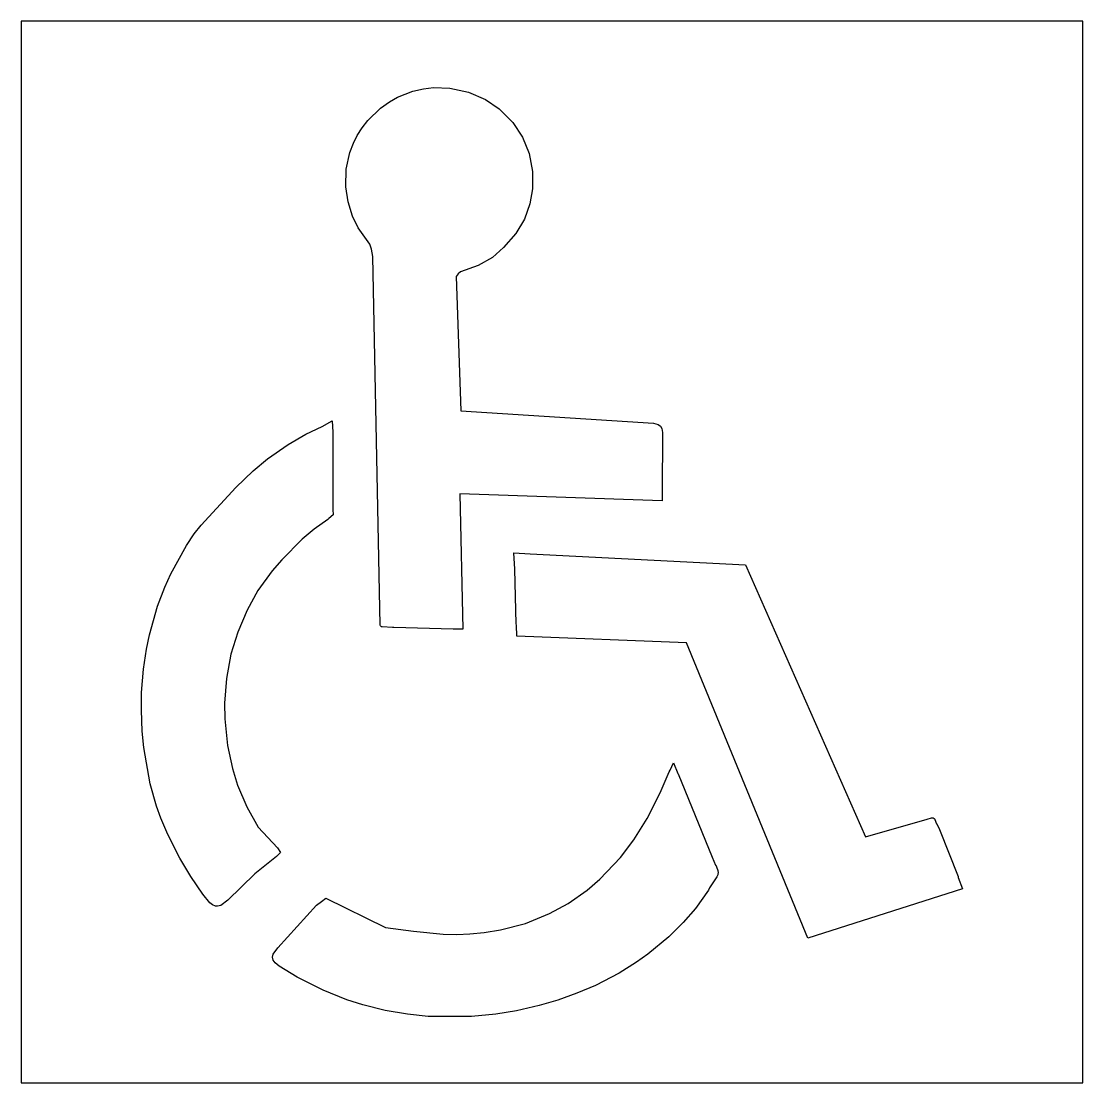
# Model space of a CAD drawing. Header units: inches. Extents: x 0 to 48, y 0 to 48.
import ezdxf

# ---------------------------------------------------------------- set-up
doc = ezdxf.new("R2010")
doc.units = ezdxf.units.IN
doc.header["$MEASUREMENT"] = 0
doc.layers.add('CUT', color=1, linetype='Continuous')

msp = doc.modelspace()

# ---------------------------------------------------------------- linework, layer by layer
at = {"layer": 'CUT'}
for points in [[(0, 0), (48, 0), (48, 48), (0, 48)], [(20.656, 36.95), (19.863, 36.661), (19.763, 36.576), (19.67, 36.457), (19.875, 30.385), (28.585, 29.827), (28.8, 29.766), (28.903, 29.696), (28.963, 29.585), (28.992, 29.403), (28.988, 26.673), (28.983, 26.308), (19.828, 26.627), (19.97, 20.505), (19.56, 20.515), (19.529, 20.51), (16.843, 20.583), (16.786, 20.593), (16.317, 20.611), (16.288, 20.622), (16.263, 20.641), (16.245, 20.667), (16.235, 20.699), (15.895, 37.363), (15.843, 37.687), (15.763, 37.916), (15.237, 38.664), (14.979, 39.189), (14.789, 39.829), (14.683, 40.519), (14.697, 41.304), (14.862, 42.06), (15.022, 42.489), (15.188, 42.827), (15.411, 43.182), (15.669, 43.511), (16.24, 44.066), (16.649, 44.359), (17.012, 44.569), (17.713, 44.841), (18.195, 44.945), (18.638, 45), (19.378, 44.977), (20.222, 44.795), (20.99, 44.466), (21.612, 44.041), (22.224, 43.415), (22.664, 42.754), (22.963, 42.018), (23.122, 41.212), (23.124, 40.427), (23.001, 39.746), (22.75, 39.043), (22.366, 38.395), (21.814, 37.764), (21.31, 37.323)], [(7.172, 10.151), (6.627, 11.233), (6.316, 11.963), (6.119, 12.513), (5.827, 13.522), (5.537, 15.155), (5.47, 15.894), (5.433, 16.846), (5.445, 17.64), (5.531, 18.706), (5.665, 19.602), (5.806, 20.255), (6.168, 21.546), (6.5, 22.404), (6.771, 23.009), (7.473, 24.296), (7.821, 24.822), (8.129, 25.22), (9.7, 26.914), (10.493, 27.667), (11.137, 28.207), (12.066, 28.859), (12.863, 29.322), (13.609, 29.67), (14.059, 29.929), (14.09, 29.412), (14.09, 25.927), (14.103, 25.678), (13.908, 25.521), (13.859, 25.47), (13.251, 25.034), (12.705, 24.573), (11.785, 23.649), (11.343, 23.144), (10.703, 22.258), (10.215, 21.377), (9.79, 20.377), (9.485, 19.373), (9.276, 18.273), (9.189, 17.16), (9.2, 16.455), (9.332, 15.243), (9.55, 14.21), (9.784, 13.461), (10.207, 12.472), (10.716, 11.551), (11.583, 10.624), (11.718, 10.414), (11.546, 10.233), (10.56, 9.452), (9.338, 8.258), (9.018, 8.018), (8.881, 7.979), (8.778, 7.985), (8.646, 8.04), (8.525, 8.137), (8.209, 8.521), (7.665, 9.321)], [(41.388, 11.715), (41.394, 11.705), (41.526, 11.456), (42.361, 9.329), (42.372, 9.282), (42.567, 8.775), (35.563, 6.538), (30.087, 19.886), (22.403, 20.199), (22.388, 20.693), (22.379, 20.755), (22.318, 23.228), (22.271, 23.963), (23.007, 23.924), (32.756, 23.415), (38.178, 11.123), (40.97, 11.915), (41.167, 11.975), (41.179, 11.978), (41.192, 11.979), (41.204, 11.98), (41.216, 11.979), (41.228, 11.976), (41.24, 11.973), (41.252, 11.968), (41.263, 11.962), (41.273, 11.955), (41.282, 11.947), (41.291, 11.938), (41.298, 11.928), (41.305, 11.918), (41.31, 11.907)], [(31.473, 9.347), (31.457, 9.318), (31.335, 9.136), (31.33, 9.129), (31.127, 8.81), (31.071, 8.708), (30.484, 7.887), (29.937, 7.249), (29.279, 6.599), (28.339, 5.822), (27.826, 5.456), (27.044, 4.962), (25.96, 4.405), (25.121, 4.048), (24.258, 3.731), (23.413, 3.49), (22.391, 3.26), (21.458, 3.108), (20.365, 3), (18.403, 3.004), (17.469, 3.103), (16.456, 3.271), (15.447, 3.517), (14.728, 3.745), (13.651, 4.193), (12.484, 4.773), (11.661, 5.277), (11.478, 5.43), (11.397, 5.548), (11.368, 5.678), (11.396, 5.813), (11.597, 6.104), (13.358, 8.025), (13.571, 8.204), (13.777, 8.341), (16.47, 7.022), (17.732, 6.857), (19.075, 6.72), (19.7, 6.706), (20.278, 6.731), (20.933, 6.791), (21.668, 6.911), (22.796, 7.204), (23.882, 7.648), (24.731, 8.111), (25.59, 8.716), (26.16, 9.212), (27.091, 10.184), (27.702, 10.986), (28.306, 11.948), (28.895, 13.11), (29.293, 14.064), (29.346, 14.139), (29.496, 14.465), (29.693, 13.987), (29.708, 13.962), (31.247, 10.207), (31.399, 9.846), (31.402, 9.839), (31.486, 9.636), (31.497, 9.605), (31.505, 9.573), (31.51, 9.54), (31.512, 9.507), (31.511, 9.473), (31.506, 9.441), (31.498, 9.408), (31.487, 9.377)]]:
    msp.add_lwpolyline(points, close=True, dxfattribs=at)

doc.saveas('drawing.dxf')
